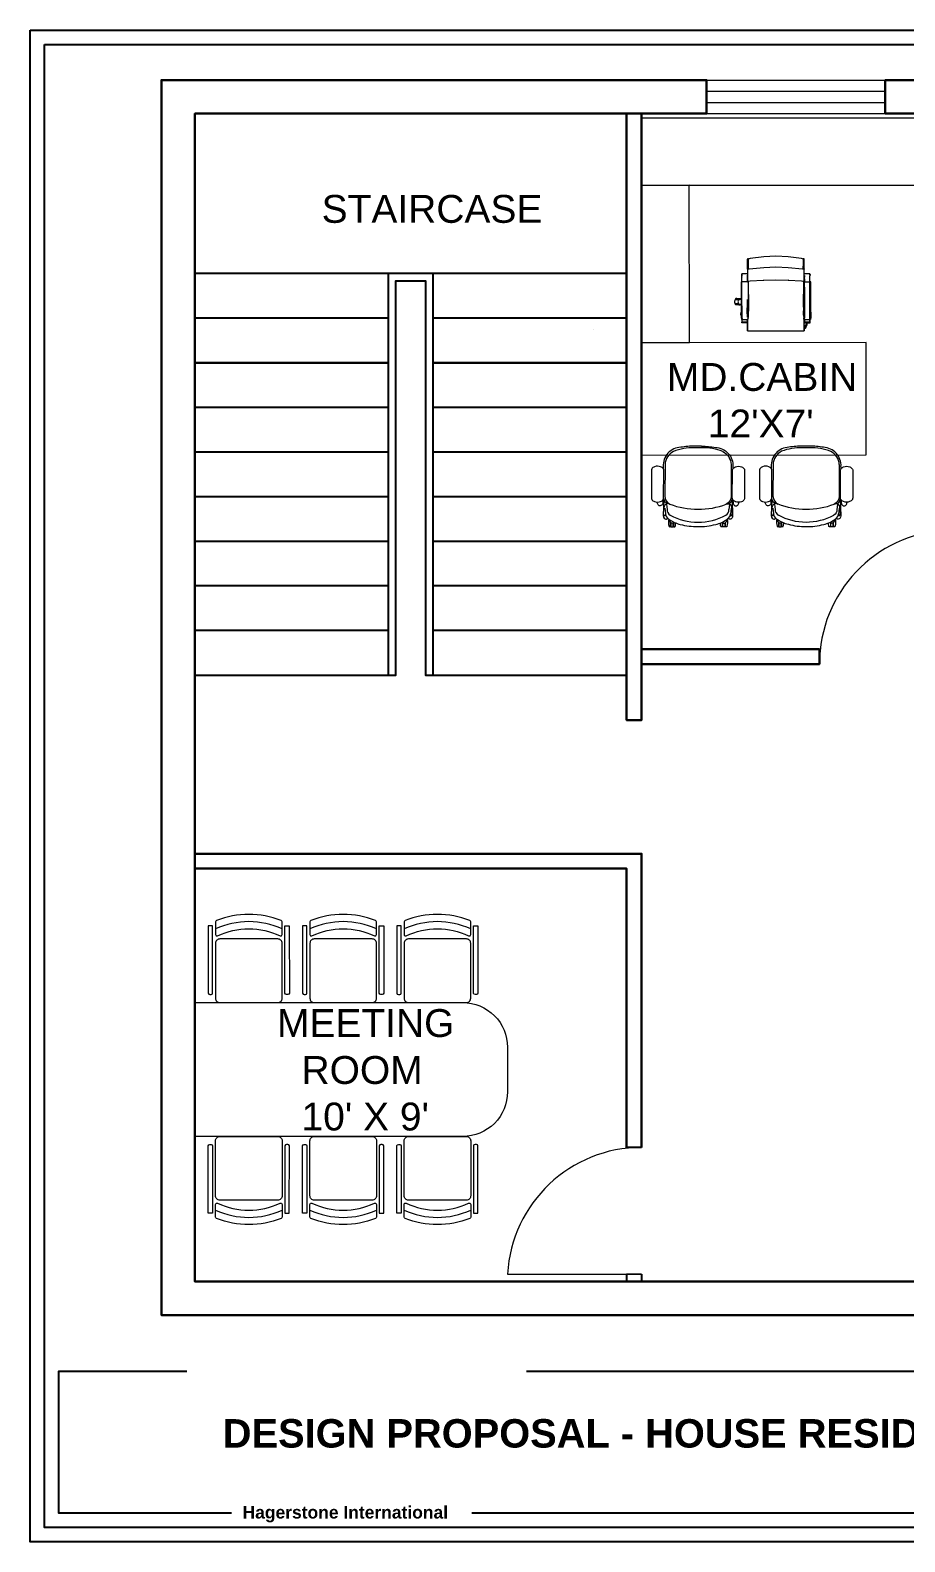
# Model space of a CAD drawing. Header units: inches. Extents: x 31613 to 11629803103, y 12993 to 6379790274.
# Drawn here: x 31612.9 to 31847.9, y 12993.3 to 13399.7 of the extents above; entities that cross this region are included whole.
import ezdxf

# ---------------------------------------------------------------- set-up
doc = ezdxf.new("R2010")
doc.units = ezdxf.units.IN
for name, color, linetype in [('PDF_0', 7, 'Continuous'), ('PDF_PDF2_PDF_0', 7, 'Continuous'), ('PDF_Text', 7, 'Continuous')]:
    doc.layers.add(name, color=color, linetype=linetype)
for name, color, linetype, true_color in [('PDF_EXITING WALLS', 7, 'Continuous', 0xdd0000), ('PDF_FURNITURE', 30, 'Continuous', 0xff7f00), ('PDF_GLASS PARTITION', 7, 'Continuous', 0x7fffff)]:
    doc.layers.add(name, color=color, linetype=linetype, true_color=true_color)
doc.styles.add('PDF Arial', font='arial.ttf')
doc.styles.add('PDF Arial Bold', font='arialbd.ttf')

msp = doc.modelspace()

# ---------------------------------------------------------------- linework, layer by layer
at = {"layer": 'PDF_0', "lineweight": 25}
for points in [[(31773.21, 13334.24), (31714.19, 13334.24), (31657.19, 13334.24)], [(31709.21, 13226.24), (31709.21, 13334.24)], [(31721.19, 13226.24), (31721.19, 13334.24)], [(31777.21, 13334.24), (31777.17, 13334.24)], [(31657.19, 13226.24), (31711.2, 13226.24), (31711.2, 13332.24), (31714.19, 13332.24), (31719.2, 13332.24), (31719.2, 13226.24), (31773.21, 13226.24)], [(31709.21, 13322.23), (31657.19, 13322.23)], [(31773.21, 13322.23), (31721.19, 13322.23)], [(31777.21, 13322.23), (31777.15, 13322.23)], [(31764.2, 13319.1), (31764.2, 13319.1)], [(31709.21, 13298.25), (31657.19, 13298.25)], [(31773.21, 13298.25), (31721.19, 13298.25)], [(31777.21, 13298.25), (31777.17, 13298.25)], [(31709.21, 13286.24), (31657.19, 13286.24)], [(31773.21, 13286.24), (31721.19, 13286.24)], [(31777.21, 13286.24), (31777.17, 13286.24)], [(31709.21, 13274.24), (31657.19, 13274.24)], [(31773.21, 13274.24), (31721.19, 13274.24)], [(31709.21, 13262.23), (31657.19, 13262.23)], [(31773.21, 13262.23), (31721.19, 13262.23)], [(31709.21, 13250.25), (31657.19, 13250.25)], [(31773.21, 13250.25), (31721.19, 13250.25)], [(31709.21, 13238.25), (31657.19, 13238.25)], [(31773.21, 13238.25), (31721.19, 13238.25)], [(31729.08, 13178.25), (31777.21, 13178.25), (31714.19, 13178.25), (31657.19, 13178.25)], [(31777.21, 13099.29), (31773.21, 13099.29)], [(31773.21, 13065.25), (31773.21, 13063.24)], [(31777.21, 13065.25), (31777.21, 13063.24)], [(31648.21, 13063.24), (31648.21, 13063.24)], [(31745.4, 13063.24), (31781.15, 13063.24), (31745.4, 13063.24)]]:
    msp.add_lwpolyline(points, dxfattribs=at)
for points in [[(31657.19, 13310.25), (31709.21, 13310.25)], [(31657.19, 13310.25), (31709.21, 13310.25)], [(31721.19, 13310.25), (31773.21, 13310.25)], [(31721.19, 13310.25), (31773.21, 13310.25)], [(31777.15, 13310.25), (31777.21, 13310.25)], [(31777.15, 13310.25), (31777.21, 13310.25)]]:
    msp.add_lwpolyline(points, close=True, dxfattribs=at)
at = {"layer": 'PDF_EXITING WALLS', "lineweight": 30}
for points in [[(31996.82, 13386.23), (32004.21, 13386.23), (32013.2, 13386.23), (32013.2, 13377.24), (32013.2, 13063.24), (32013.2, 13054.25), (32004.21, 13054.25), (31657.19, 13054.25), (31648.21, 13054.25), (31648.21, 13063.24), (31648.21, 13377.24), (31648.21, 13386.23), (31657.19, 13386.23), (31794.69, 13386.23), (31794.69, 13377.24), (31777.21, 13377.24), (31657.19, 13377.24), (31657.19, 13063.24), (31853.19, 13063.24), (31853.19, 13065.25)], [(31865.07, 13362.24), (31856.07, 13362.24), (31856.07, 13377.24), (31842.7, 13377.24), (31842.7, 13386.23), (31865.07, 13386.23), (31865.07, 13233.24), (31865.07, 13229.24), (31861.07, 13229.24), (31861.07, 13362.24), (31861.07, 13241.22)], [(31773.21, 13377.24), (31773.21, 13214.2), (31777.21, 13214.2), (31777.21, 13377.24)], [(31777.21, 13229.24), (31825.02, 13229.24), (31825.02, 13233.24), (31777.21, 13233.24)], [(31657.19, 13178.25), (31777.21, 13178.25), (31777.21, 13099.29)], [(31773.21, 13099.29), (31773.21, 13174.25), (31657.19, 13174.25)]]:
    msp.add_lwpolyline(points, dxfattribs=at)
at = {"layer": 'PDF_FURNITURE', "lineweight": 0}
for points in [[(31856.07, 13357.95), (31777.21, 13357.95), (31777.21, 13376.08), (31856.07, 13376.08)], [(31790.06, 13315.67), (31790.02, 13357.97), (31777.17, 13357.95), (31777.15, 13315.65)], [(31804.17, 13333.78), (31804.17, 13333.76), (31804.17, 13333.7), (31804.19, 13333.7)], [(31805.69, 13333.41), (31805.69, 13333.64)], [(31822.48, 13333.98), (31822.48, 13334.12), (31822.48, 13334.1), (31822.5, 13333.98)], [(31822.44, 13331.91), (31822.44, 13330.31), (31822.44, 13325.58)], [(31802.48, 13325.96), (31802.75, 13325.88), (31803.4, 13325.82), (31803.7, 13325.86), (31803.62, 13325.86), (31803.38, 13325.9), (31803.09, 13325.92), (31802.85, 13325.94), (31802.53, 13325.96)], [(31803.58, 13327.47), (31802.83, 13327.53), (31802.59, 13327.49), (31802.67, 13327.47), (31802.89, 13327.47), (31803.21, 13327.44), (31803.5, 13327.42), (31803.74, 13327.4), (31803.8, 13327.4), (31803.8, 13327.42)], [(31805.87, 13324.56), (31805.87, 13324.62), (31805.89, 13323.91), (31805.89, 13323.2), (31805.87, 13322.74), (31805.87, 13323.67)], [(31820.79, 13323.1), (31820.81, 13323.06), (31820.81, 13323.02), (31820.79, 13322.71), (31820.79, 13322.74), (31820.77, 13323.2), (31820.77, 13323.91), (31820.79, 13324.62), (31820.79, 13324.56), (31820.79, 13323.67), (31820.81, 13323.14)], [(31803.97, 13323.83), (31803.97, 13323.75), (31803.97, 13323.67), (31803.95, 13322.98), (31803.93, 13323.1), (31803.93, 13323.2)], [(31821.67, 13320.83), (31821.67, 13320.69), (31821.67, 13320.68), (31821.63, 13320.4), (31821.4, 13319.79), (31821.26, 13319.55), (31821.24, 13319.55), (31821.24, 13319.53), (31821.16, 13319.43), (31820.94, 13319.49), (31821.04, 13319.53), (31821.04, 13319.55), (31821.12, 13319.79), (31821.28, 13320.18), (31821.38, 13320.42), (31821.5, 13320.52), (31821.57, 13320.62), (31821.63, 13320.71), (31821.65, 13320.73)], [(31822.46, 13321.98), (31822.44, 13321.98)], [(31822.68, 13323.83), (31822.72, 13323.2), (31822.72, 13323.1), (31822.7, 13322.98), (31822.7, 13323.08), (31822.68, 13323.67), (31822.68, 13323.75)], [(31805.69, 13318.8), (31805.69, 13318.98), (31805.71, 13318.8)], [(31820.92, 13318.8), (31820.94, 13318.98), (31820.94, 13318.8)], [(31837.6, 13285.53), (31837.56, 13315.73), (31777.15, 13315.65), (31777.17, 13285.45)]]:
    msp.add_lwpolyline(points, close=True, dxfattribs=at)
for points in [[(31820.92, 13338.08), (31820.94, 13338.1), (31820.9, 13338.16), (31820.67, 13338.16), (31820.65, 13338.12), (31820.45, 13338.24), (31820.2, 13338.3), (31816.59, 13338.73), (31813.32, 13338.93), (31810.04, 13338.73), (31806.44, 13338.3), (31806.18, 13338.24), (31805.98, 13338.12), (31805.96, 13338.16), (31805.73, 13338.16), (31805.69, 13338.1), (31805.71, 13338.08)], [(31805.69, 13335.5), (31805.69, 13338.1)], [(31822.48, 13334.12), (31822.48, 13334.14), (31820.94, 13334.14), (31820.94, 13334.29), (31820.94, 13334.31), (31820.94, 13334.33), (31820.94, 13334.41), (31820.94, 13334.43), (31820.94, 13334.49), (31820.94, 13335.22), (31820.94, 13335.5), (31820.9, 13335.44), (31820.69, 13335.42), (31820.65, 13335.48), (31820.45, 13335.4), (31816.59, 13335.77), (31813.32, 13335.93), (31810.04, 13335.77), (31806.18, 13335.4), (31805.98, 13335.48), (31805.98, 13335.46), (31805.98, 13335.54), (31805.98, 13335.56), (31805.98, 13335.79), (31805.98, 13335.83), (31805.98, 13335.85), (31805.98, 13338.12)], [(31820.65, 13338.12), (31820.67, 13336.19), (31820.65, 13336.17), (31820.65, 13336.07)], [(31820.94, 13335.5), (31820.94, 13338.1)], [(31805.69, 13334.12), (31804.17, 13334.14), (31804.17, 13334.06), (31804.17, 13333.98), (31804.17, 13333.92)], [(31804.17, 13333.82), (31804.17, 13333.78), (31804.17, 13333.82), (31804.17, 13333.84), (31804.17, 13333.86), (31804.17, 13333.88), (31804.17, 13333.94), (31804.17, 13333.98), (31804.17, 13334.12), (31804.17, 13334.14)], [(31804.17, 13333.98), (31804.17, 13333.98)], [(31804.17, 13333.94), (31804.17, 13333.92), (31804.17, 13333.88), (31804.17, 13333.86), (31804.17, 13333.82), (31804.17, 13333.86), (31804.17, 13333.82), (31804.17, 13333.78)], [(31804.17, 13333.88), (31804.17, 13333.88)], [(31804.17, 13333.88), (31804.17, 13333.88)], [(31804.17, 13333.88), (31804.17, 13333.88)], [(31804.17, 13333.86), (31804.17, 13333.86)], [(31804.17, 13333.86), (31804.17, 13333.86)], [(31804.17, 13333.86), (31804.17, 13333.86)], [(31804.17, 13333.86), (31804.17, 13333.86)], [(31804.19, 13333.62), (31804.17, 13333.62), (31804.17, 13333.7), (31804.17, 13333.78), (31804.17, 13333.76), (31804.17, 13333.74), (31804.17, 13333.7), (31804.17, 13333.74), (31804.17, 13333.78), (31804.17, 13333.82), (31804.17, 13333.78), (31804.17, 13333.74)], [(31804.17, 13333.82), (31804.17, 13333.82)], [(31804.17, 13333.82), (31804.17, 13333.82)], [(31804.17, 13333.82), (31804.17, 13333.82)], [(31804.17, 13333.82), (31804.17, 13333.82)], [(31804.17, 13333.82), (31804.17, 13333.82)], [(31804.17, 13333.82), (31804.17, 13333.82)], [(31804.17, 13333.82), (31804.17, 13333.82)], [(31804.17, 13333.82), (31804.17, 13333.82)], [(31804.17, 13333.78), (31804.17, 13333.78)], [(31804.17, 13333.78), (31804.17, 13333.78)], [(31804.17, 13333.78), (31804.17, 13333.78)], [(31804.17, 13333.78), (31804.17, 13333.78)], [(31804.17, 13333.78), (31804.17, 13333.78)], [(31804.17, 13333.78), (31804.17, 13333.78)], [(31804.17, 13333.74), (31804.17, 13333.74)], [(31805.69, 13332.01), (31805.65, 13332.01), (31804.21, 13332.01), (31804.21, 13333.09), (31804.21, 13333.31), (31804.21, 13333.35), (31804.21, 13333.37), (31804.19, 13333.62), (31804.19, 13333.7), (31804.17, 13333.7), (31804.17, 13333.64), (31804.17, 13333.7), (31804.17, 13333.64), (31804.17, 13333.62)], [(31804.17, 13333.7), (31804.17, 13333.7)], [(31804.17, 13333.7), (31804.17, 13333.7)], [(31804.19, 13333.7), (31804.19, 13333.7)], [(31804.21, 13333.37), (31804.21, 13333.31), (31804.21, 13333.25)], [(31805.98, 13335.42), (31805.98, 13335.38), (31805.98, 13335.34), (31805.98, 13335.38), (31805.98, 13335.42), (31805.98, 13335.46), (31805.96, 13335.44), (31805.73, 13335.44), (31805.69, 13335.5), (31805.69, 13335.22), (31805.69, 13334.51), (31805.69, 13334.49), (31805.69, 13334.43), (31805.69, 13334.41), (31805.69, 13334.33), (31805.69, 13334.31), (31805.69, 13334.29), (31805.69, 13334.12), (31805.69, 13333.8), (31805.69, 13333.64), (31805.65, 13333.64)], [(31805.65, 13332.01), (31805.65, 13333.11), (31805.65, 13333.33), (31805.65, 13333.64), (31805.65, 13333.78)], [(31805.69, 13335.5), (31805.69, 13335.5)], [(31805.69, 13335.22), (31805.69, 13335.22)], [(31805.69, 13334.49), (31805.69, 13334.49)], [(31805.69, 13334.49), (31805.69, 13334.49)], [(31805.69, 13334.31), (31805.69, 13334.31)], [(31805.69, 13334.29), (31805.69, 13334.29)], [(31805.69, 13334.12), (31805.69, 13334.12)], [(31805.69, 13333.64), (31805.69, 13333.64)], [(31805.69, 13333.41), (31805.69, 13333.29), (31805.69, 13333.27), (31805.69, 13333.05), (31805.69, 13332.5)], [(31805.69, 13333.29), (31805.69, 13333.29)], [(31805.69, 13333.29), (31805.69, 13333.29)], [(31805.69, 13333.27), (31805.69, 13333.27)], [(31805.69, 13333.27), (31805.73, 13332.86)], [(31805.73, 13332.8), (31805.73, 13332.86), (31805.69, 13332.5), (31805.69, 13332.38), (31805.69, 13332.26), (31805.69, 13332.01), (31805.87, 13332.01), (31805.89, 13325.6), (31805.89, 13325.58), (31805.87, 13324.62)], [(31805.98, 13335.83), (31805.98, 13335.83)], [(31805.98, 13335.79), (31805.98, 13335.79)], [(31805.98, 13335.46), (31805.98, 13335.46)], [(31805.98, 13335.34), (31805.98, 13335.34)], [(31816.73, 13332.48), (31820.2, 13332.26), (31820.57, 13332.19), (31820.63, 13332.19), (31820.65, 13332.24), (31820.69, 13332.23), (31820.9, 13332.26), (31820.94, 13332.38), (31820.94, 13332.5), (31820.9, 13332.86), (31820.9, 13332.8)], [(31820.67, 13336.17), (31820.65, 13336.17), (31820.65, 13336.19), (31820.65, 13336.07), (31820.67, 13336.07)], [(31820.65, 13335.58), (31820.65, 13335.56), (31820.65, 13335.81), (31820.65, 13336.07), (31820.67, 13335.62)], [(31820.65, 13336.07), (31820.65, 13336.07)], [(31820.65, 13335.56), (31820.65, 13335.56)], [(31820.65, 13335.54), (31820.65, 13335.54)], [(31820.65, 13335.54), (31820.65, 13335.54)], [(31820.9, 13332.86), (31820.94, 13333.27), (31820.94, 13333.29), (31820.94, 13333.35), (31820.94, 13333.64), (31820.94, 13334.14)], [(31820.94, 13335.5), (31820.94, 13335.5)], [(31820.94, 13335.22), (31820.94, 13335.22)], [(31820.94, 13334.49), (31820.94, 13334.49)], [(31820.94, 13334.49), (31820.94, 13334.49)], [(31820.94, 13334.49), (31820.94, 13334.49)], [(31820.94, 13334.31), (31820.94, 13334.31)], [(31820.94, 13334.29), (31820.94, 13334.29)], [(31820.94, 13333.64), (31820.94, 13333.64)], [(31820.94, 13333.64), (31821, 13333.64)], [(31820.94, 13333.29), (31820.94, 13333.29)], [(31820.94, 13333.29), (31820.94, 13333.29)], [(31820.94, 13332.5), (31820.94, 13332.91), (31820.94, 13333.05), (31820.94, 13333.27)], [(31820.94, 13333.27), (31820.94, 13333.27)], [(31821.02, 13332.78), (31821.02, 13332.91), (31821, 13332.91), (31820.96, 13332.91), (31820.94, 13332.91)], [(31820.94, 13332.01), (31821, 13332.01), (31821, 13332.78), (31821.02, 13332.78), (31821.02, 13332.01), (31821, 13332.01)], [(31821, 13333.7), (31821, 13333.7)], [(31821, 13333.7), (31821, 13333.64), (31821.02, 13333.31), (31821.02, 13333.25)], [(31821, 13333.64), (31821, 13333.64)], [(31821, 13332.78), (31821, 13332.91), (31821, 13333.09), (31821.02, 13333.31), (31821.02, 13333.35)], [(31821.02, 13332.01), (31822.44, 13332.01), (31822.46, 13332.01), (31822.46, 13333.09), (31822.44, 13333.35), (31822.48, 13333.62), (31822.5, 13333.64), (31822.5, 13333.78), (31822.48, 13333.64)], [(31821.02, 13332.91), (31821.02, 13333.11)], [(31822.48, 13334.1), (31822.5, 13333.98), (31822.5, 13333.9)], [(31822.48, 13333.86), (31822.5, 13333.82), (31822.5, 13333.86), (31822.48, 13333.86), (31822.48, 13333.88), (31822.48, 13333.98), (31822.5, 13333.98), (31822.5, 13333.9), (31822.5, 13333.86)], [(31822.48, 13333.98), (31822.48, 13333.98)], [(31822.5, 13333.8), (31822.5, 13333.82), (31822.5, 13333.8), (31822.5, 13333.78), (31822.48, 13333.62)], [(31822.48, 13333.62), (31822.48, 13333.62)], [(31822.5, 13333.98), (31822.5, 13333.98)], [(31822.5, 13333.82), (31822.5, 13333.82)], [(31822.5, 13333.78), (31822.5, 13333.78)], [(31822.5, 13333.78), (31822.5, 13333.78)], [(31822.5, 13333.78), (31822.5, 13333.78)], [(31804.21, 13332.01), (31803.97, 13332.01), (31803.97, 13327.36), (31803.95, 13327.36), (31803.93, 13327.36), (31803.91, 13327.34), (31802.46, 13327.46), (31802.42, 13327.24)], [(31804.21, 13332.01), (31804.21, 13332.01)], [(31804.21, 13325.05), (31804.21, 13324.77), (31804.21, 13325.58), (31804.21, 13331.91)], [(31805.69, 13332.38), (31805.73, 13332.26), (31805.94, 13332.23), (31805.98, 13332.26), (31806, 13332.19), (31806.06, 13332.19), (31806.44, 13332.26), (31809.91, 13332.48), (31810.04, 13332.5), (31813.32, 13332.56), (31816.59, 13332.5), (31816.73, 13332.48), (31816.59, 13332.5)], [(31809.91, 13332.48), (31810.04, 13332.5)], [(31820.65, 13332.24), (31820.65, 13332.24)], [(31820.79, 13324.62), (31820.77, 13325.58), (31820.77, 13325.6), (31820.79, 13332.01), (31820.94, 13332.01), (31820.94, 13332.26), (31820.94, 13332.38)], [(31821, 13325.6), (31821, 13330.59), (31821, 13330.61), (31821, 13330.92), (31821, 13331.89)], [(31821, 13330.92), (31821, 13330.92)], [(31821, 13330.61), (31821, 13330.61)], [(31821, 13330.59), (31821, 13330.59)], [(31821, 13330.59), (31821, 13327.59), (31821, 13325.58), (31821.02, 13325.15), (31821.02, 13324.58), (31821.02, 13324.08), (31821.02, 13323.97)], [(31821.02, 13332.01), (31821.02, 13332.01)], [(31822.44, 13330.31), (31822.46, 13322.49), (31822.46, 13321.9), (31822.4, 13321.9)], [(31822.68, 13323.83), (31822.68, 13332.01), (31822.46, 13332.01)], [(31803.34, 13327.24), (31803.46, 13327.22), (31803.34, 13327.14), (31803.24, 13327.02), (31803.19, 13326.9), (31803.15, 13326.77), (31803.13, 13326.61), (31803.15, 13326.47), (31803.19, 13326.33), (31803.24, 13326.21), (31803.34, 13326.1), (31803.36, 13326.08), (31803.11, 13326.1), (31802.67, 13326.13), (31802.42, 13326.15), (31802.36, 13326.21), (31802.3, 13326.29), (31802.28, 13326.75), (31802.36, 13327.2), (31802.42, 13327.24), (31802.5, 13327.3), (31802.53, 13327.3), (31802.77, 13327.28), (31802.97, 13327.26), (31802.75, 13327.28)], [(31802.36, 13326.21), (31802.34, 13326.02), (31802.46, 13325.96), (31802.48, 13325.96)], [(31802.34, 13326.02), (31803.68, 13325.92)], [(31802.59, 13327.49), (31802.46, 13327.46)], [(31802.59, 13327.49), (31802.59, 13327.49)], [(31802.59, 13327.49), (31802.59, 13327.49)], [(31802.97, 13327.26), (31803.19, 13327.26), (31803.34, 13327.24), (31803.46, 13327.24), (31803.58, 13327.3), (31803.72, 13327.34), (31803.86, 13327.34), (31803.91, 13327.34)], [(31803.09, 13325.92), (31803.09, 13325.92)], [(31803.8, 13325.9), (31803.72, 13325.9), (31803.68, 13325.92), (31803.58, 13325.94), (31803.46, 13326.02), (31803.36, 13326.08)], [(31803.46, 13327.24), (31803.46, 13327.22)], [(31803.46, 13327.22), (31803.46, 13327.22)], [(31803.97, 13327.36), (31803.97, 13325.88), (31803.95, 13325.88), (31803.86, 13325.88), (31803.8, 13325.9), (31803.72, 13325.86), (31803.7, 13325.86)], [(31803.8, 13327.4), (31803.84, 13327.4), (31803.93, 13327.36)], [(31803.97, 13325.88), (31803.97, 13323.83)], [(31804.21, 13325.58), (31804.21, 13325.05), (31804.21, 13324.58), (31804.21, 13323.69), (31804.21, 13323), (31804.21, 13322.53)], [(31804.21, 13324.77), (31804.21, 13324.58), (31804.21, 13323.91), (31804.21, 13323.85), (31804.21, 13323.81), (31804.21, 13323.79), (31804.21, 13323.67), (31804.21, 13322.98), (31804.21, 13322.53), (31804.21, 13321.9), (31804.25, 13321.9), (31804.21, 13322.53), (31804.25, 13321.94)], [(31805.65, 13322.53), (31805.65, 13322.63), (31805.65, 13322.96), (31805.65, 13323), (31805.65, 13323.02), (31805.63, 13323.69), (31805.63, 13324.58), (31805.65, 13325.58), (31805.65, 13325.96), (31805.65, 13326.51), (31805.65, 13327.26), (31805.65, 13326.51), (31805.65, 13325.96), (31805.65, 13322.98), (31805.65, 13322.88), (31805.65, 13322.96), (31805.65, 13322.82), (31805.65, 13322.88)], [(31805.65, 13327.26), (31805.65, 13327.26)], [(31805.65, 13326.51), (31805.65, 13326.51)], [(31805.65, 13325.96), (31805.65, 13325.96)], [(31805.96, 13328.64), (31805.96, 13324.1)], [(31821, 13325.58), (31821, 13325.6), (31821, 13327.59)], [(31821, 13325.6), (31821, 13325.6)], [(31821, 13325.6), (31821, 13325.6)], [(31821, 13325.6), (31821, 13325.6)], [(31821.02, 13325.15), (31821.02, 13324.7), (31821, 13325.58), (31821, 13324.58)], [(31821.02, 13324.08), (31821.02, 13324.7)], [(31822.44, 13322.53), (31822.44, 13323), (31822.44, 13323.69), (31822.44, 13324.58), (31822.44, 13325.58)], [(31803.93, 13323.1), (31803.97, 13323.75), (31803.95, 13323.08), (31803.95, 13322.98), (31803.95, 13322.96), (31803.97, 13322.49), (31804.05, 13321.86), (31804.21, 13321.86), (31804.37, 13321.86), (31804.25, 13321.9)], [(31804.21, 13321.86), (31804.21, 13321.5), (31804.17, 13321.5), (31804.17, 13321.46), (31804.17, 13321.35), (31804.17, 13321.27), (31804.17, 13321.23), (31804.17, 13321.21)], [(31805.69, 13321.44), (31805.69, 13321.46), (31805.71, 13321.4), (31805.71, 13320.99), (31805.69, 13320.99), (31804.17, 13320.99), (31804.17, 13321.01), (31804.17, 13321.17), (31804.17, 13321.21), (31804.17, 13321.19)], [(31804.17, 13321.35), (31804.17, 13321.35)], [(31804.17, 13321.27), (31804.17, 13321.27)], [(31804.17, 13321.23), (31804.17, 13321.23)], [(31804.17, 13321.17), (31804.17, 13321.17)], [(31804.17, 13321.17), (31804.17, 13321.17)], [(31804.21, 13321.5), (31804.21, 13321.36), (31804.21, 13321.27), (31805.65, 13321.27), (31805.65, 13321.5), (31805.69, 13321.48), (31805.69, 13321.46), (31805.69, 13321.84), (31805.73, 13320.1), (31805.73, 13319.51), (31805.73, 13319.14), (31805.73, 13318.96), (31805.73, 13318.94), (31805.73, 13318.8), (31820.9, 13318.8), (31820.9, 13318.94), (31820.9, 13318.96), (31820.9, 13319.14)], [(31805.45, 13321.84), (31805.39, 13321.82), (31804.47, 13321.82), (31804.37, 13321.86)], [(31805.63, 13321.9), (31805.61, 13321.9), (31805.59, 13321.9), (31805.45, 13321.84), (31805.65, 13321.84), (31805.65, 13321.5)], [(31805.61, 13321.9), (31805.59, 13321.9)], [(31805.61, 13321.9), (31805.61, 13321.9)], [(31805.65, 13322.82), (31805.65, 13322.63)], [(31805.65, 13322.63), (31805.65, 13322.63)], [(31805.65, 13321.84), (31805.69, 13321.84), (31805.77, 13321.84), (31805.79, 13322), (31805.81, 13322), (31805.83, 13322.29), (31805.79, 13322)], [(31805.69, 13321.84), (31805.69, 13321.84)], [(31805.69, 13321.46), (31805.69, 13321.46)], [(31805.69, 13318.98), (31805.69, 13319.53), (31805.69, 13320.3), (31805.69, 13320.32), (31805.69, 13320.34), (31805.69, 13320.99)], [(31805.83, 13322.29), (31805.87, 13322.49), (31805.87, 13323.02), (31805.87, 13323.67)], [(31805.87, 13322.74), (31805.87, 13322.49)], [(31820.79, 13323.67), (31820.79, 13323.1), (31820.79, 13322.74), (31820.79, 13322.63), (31820.79, 13322.61), (31820.79, 13322.49)], [(31820.79, 13322.71), (31820.79, 13322.61), (31820.79, 13322.63)], [(31820.79, 13322.61), (31820.79, 13322.49), (31820.83, 13322.29), (31820.85, 13322), (31820.87, 13322), (31820.83, 13322.29)], [(31820.79, 13322.61), (31820.79, 13322.61)], [(31820.81, 13323.14), (31820.81, 13323.06)], [(31820.94, 13320.3), (31820.9, 13319.51), (31820.9, 13320.1), (31820.9, 13320.38), (31820.94, 13321.84), (31820.9, 13321.84), (31820.87, 13322)], [(31820.9, 13319.51), (31820.9, 13319.14), (31820.94, 13319.53), (31820.94, 13320.3), (31820.94, 13320.32), (31820.94, 13320.34), (31820.94, 13321.84), (31821.02, 13321.84), (31821, 13321.5), (31820.96, 13321.48), (31820.96, 13321.4), (31820.96, 13321.17), (31820.96, 13320.99), (31821.71, 13320.99)], [(31820.94, 13321.84), (31820.94, 13321.84)], [(31821.02, 13322.74), (31821.02, 13322.76), (31821.02, 13322.8), (31821, 13323), (31821, 13323.08), (31821, 13323.53), (31821, 13323.69), (31821, 13323.75), (31821, 13323.73), (31821, 13324.58), (31821.02, 13323.97), (31821, 13323.75)], [(31821, 13323.73), (31821, 13323.28), (31821, 13322.65)], [(31821, 13323.53), (31821, 13323.28), (31821, 13323.08)], [(31821, 13323.28), (31821, 13323.28)], [(31821.04, 13322.02), (31821.02, 13322.39), (31821, 13322.49), (31821, 13322.65), (31821.02, 13322.63), (31821.02, 13322.53), (31821.02, 13322.74), (31821.02, 13322.63), (31821.02, 13322.39)], [(31821, 13321.5), (31821, 13321.36), (31821, 13321.27), (31822.44, 13321.27), (31822.44, 13321.86), (31822.28, 13321.86), (31822.19, 13321.82), (31821.28, 13321.82), (31821.22, 13321.84), (31821.02, 13321.84)], [(31821.02, 13322.63), (31821.02, 13322.63)], [(31821.02, 13322.53), (31821.02, 13322.25)], [(31821.02, 13322.39), (31821.02, 13322.39)], [(31821.04, 13321.9), (31821.06, 13321.9), (31821.04, 13321.9), (31821.02, 13321.9)], [(31821.04, 13321.9), (31821.04, 13321.9)], [(31821.06, 13321.9), (31821.22, 13321.84)], [(31821.63, 13320.71), (31821.16, 13319.43)], [(31821.67, 13320.68), (31821.57, 13320.4), (31821.46, 13320.1), (31821.24, 13319.55), (31821.28, 13319.59), (31821.28, 13319.61)], [(31821.67, 13320.83), (31821.69, 13320.87), (31821.71, 13320.99), (31822.5, 13320.99), (31822.5, 13321.15), (31822.5, 13321.23), (31822.5, 13321.33), (31822.5, 13321.35), (31822.48, 13321.48), (31822.48, 13321.36)], [(31821.67, 13320.68), (31821.67, 13320.68)], [(31822.28, 13321.86), (31822.4, 13321.9), (31822.44, 13322.53), (31822.44, 13322.11), (31822.44, 13322.13), (31822.44, 13322.09), (31822.44, 13322.11)], [(31822.44, 13322.13), (31822.44, 13322.13)], [(31822.44, 13322.09), (31822.44, 13322.09)], [(31822.44, 13322.04), (31822.44, 13322.09), (31822.44, 13322.04), (31822.44, 13321.98), (31822.44, 13321.94)], [(31822.44, 13321.98), (31822.44, 13321.98)], [(31822.44, 13321.86), (31822.46, 13321.86), (31822.46, 13321.5)], [(31822.44, 13321.27), (31822.46, 13321.36), (31822.46, 13321.5), (31822.48, 13321.5), (31822.48, 13321.48), (31822.5, 13321.35), (31822.5, 13321.33), (31822.48, 13321.33)], [(31822.72, 13323.1), (31822.68, 13323.75), (31822.7, 13323.08), (31822.7, 13323.06), (31822.7, 13323.04), (31822.7, 13322.98), (31822.7, 13322.96), (31822.68, 13322.49), (31822.6, 13321.86), (31822.46, 13321.86)], [(31822.48, 13321.35), (31822.5, 13321.35)], [(31822.5, 13321.35), (31822.5, 13321.35)], [(31822.5, 13321.33), (31822.5, 13321.33)], [(31822.5, 13321.33), (31822.5, 13321.33)], [(31822.5, 13321.33), (31822.5, 13321.33)], [(31822.5, 13321.23), (31822.5, 13321.23)], [(31822.5, 13321.15), (31822.5, 13321.15)], [(31822.7, 13323.08), (31822.7, 13323.08)], [(31822.7, 13323.06), (31822.7, 13323.06)], [(31822.7, 13323.04), (31822.7, 13323.04)], [(31805.69, 13319.53), (31805.69, 13319.53)], [(31805.69, 13319.53), (31805.69, 13319.53)], [(31805.73, 13318.8), (31805.71, 13318.8)], [(31820.92, 13318.8), (31820.9, 13318.8)], [(31820.94, 13320.32), (31820.96, 13320.32), (31821.1, 13320.32), (31821.24, 13320.36), (31821.38, 13320.42)], [(31820.94, 13320.32), (31820.94, 13320.32)], [(31820.94, 13319.53), (31820.94, 13319.53)], [(31820.94, 13319.53), (31820.94, 13319.53)], [(31820.94, 13319.53), (31820.94, 13319.49), (31820.94, 13318.98)], [(31820.94, 13319.49), (31820.94, 13319.49)], [(31821.36, 13319.83), (31821.36, 13319.83)], [(31821.38, 13320.42), (31821.38, 13320.42)], [(31830.78, 13282.32), (31830.78, 13281.71)], [(31783.63, 13272.74), (31783.97, 13272.35)], [(31801.14, 13272.7), (31800.78, 13272.31)], [(31812.67, 13272.74), (31813.02, 13272.35)], [(31830.19, 13272.7), (31829.83, 13272.33)], [(31783.12, 13269.69), (31783.12, 13269.9), (31783.2, 13270.85), (31783.26, 13271.4)], [(31812.15, 13269.7), (31812.15, 13269.9), (31812.25, 13270.85), (31812.31, 13271.42)]]:
    msp.add_lwpolyline(points, dxfattribs=at)
for points in [[(31793.33, 13287.82), (31792.4, 13287.86), (31791.48, 13287.84, 0.040265), (31787.77, 13287.52, 0.202008), (31784.32, 13285.93, 0.20285), (31783.06, 13282.34), (31783.04, 13281.75)], [(31799.03, 13286.41, 0.104254), (31793.43, 13287.37), (31792.4, 13287.37), (31791.39, 13287.37, 0.104254), (31785.79, 13286.42, 0.27094), (31783.53, 13282.91), (31783.5, 13274.37, 0.269705), (31784.8, 13272.25), (31784.56, 13272.35, 0.088264), (31784.09, 13272.39), (31784.01, 13272.35)], [(31793.35, 13287.84, -0.040265), (31797.06, 13287.5, -0.202008), (31800.5, 13285.9, -0.20285), (31801.75, 13282.32), (31801.75, 13281.71)], [(31799.03, 13286.42, -0.27094), (31801.27, 13282.87), (31801.29, 13274.34, -0.269705), (31799.95, 13272.23), (31800.19, 13272.33, -0.088264), (31800.66, 13272.35), (31800.76, 13272.31)], [(31820.54, 13287.86, 0.040265), (31816.8, 13287.54, 0.202008), (31813.35, 13285.95, 0.20285), (31812.09, 13282.36), (31812.09, 13281.75)], [(31830.34, 13282.89, 0.27094), (31828.09, 13286.42, 0.104254), (31822.48, 13287.38), (31821.46, 13287.38), (31820.41, 13287.38, 0.104254), (31814.83, 13286.45, 0.27094), (31812.57, 13282.91), (31812.53, 13274.36)], [(31830.81, 13282.34, 0.20285), (31829.55, 13285.92, 0.202008), (31826.1, 13287.52, 0.040265), (31822.38, 13287.84), (31821.46, 13287.86), (31820.51, 13287.84)], [(31804.92, 13273.95, -0.137745), (31804.82, 13273.49, -0.176728), (31804.09, 13272.9, -0.190988), (31802.46, 13272.91, -0.176728), (31801.72, 13273.5, -0.137745), (31801.61, 13273.94), (31801.63, 13281.23, -0.137745), (31801.73, 13281.67, -0.176728), (31802.46, 13282.26, -0.190988), (31804.1, 13282.25, -0.176728), (31804.84, 13281.68, -0.137745), (31804.92, 13281.22), (31804.92, 13273.92)], [(31830.31, 13282.89), (31830.32, 13274.34, -0.269705), (31829.01, 13272.25), (31829.24, 13272.33, -0.088264), (31829.7, 13272.38)], [(31782.98, 13273.39), (31782.94, 13272.58, -0.269885), (31782.44, 13271.84, -0.176629), (31781.99, 13271.83, -0.126965), (31781.69, 13272.04, -0.170753), (31781.39, 13272.79)], [(31783.18, 13273.57), (31783.06, 13269.17, 0.182517), (31783.33, 13268.45, 0.206148), (31783.76, 13268.21, 0.131815), (31784.01, 13268.26, 0.117745), (31784.25, 13268.45)], [(31783.29, 13271.41, -0.111795), (31783.5, 13271.99, -0.173393), (31783.85, 13272.29, -0.437975), (31783.91, 13272.21), (31784.07, 13270.85, 0.27336), (31784.93, 13269.31, 0.125578), (31792.38, 13267.4, 0.125578), (31799.86, 13269.29)], [(31784.81, 13272.27, 0.093218), (31792.38, 13270.87, 0.093218), (31799.97, 13272.24)], [(31801.59, 13273.55), (31801.69, 13269.13, -0.182517), (31801.43, 13268.4, -0.206148), (31801, 13268.17, -0.131815), (31800.75, 13268.22, -0.117745), (31800.52, 13268.44)], [(31801.63, 13269.67), (31801.63, 13269.86), (31801.55, 13270.81), (31801.48, 13271.37, 0.111795), (31801.29, 13271.95, 0.173393), (31800.91, 13272.25, 0.437975), (31800.84, 13272.17), (31800.68, 13270.81)], [(31801.79, 13273.35), (31801.83, 13272.56, 0.269885), (31802.35, 13271.8, 0.176629), (31802.79, 13271.79, 0.126965), (31803.09, 13272, 0.170753), (31803.38, 13272.74)], [(31812.02, 13273.41), (31811.98, 13272.6, -0.269885), (31811.47, 13271.84, -0.176629), (31811.03, 13271.83, -0.126965), (31810.72, 13272.04, -0.170753), (31810.44, 13272.81)], [(31812.23, 13273.59), (31812.09, 13269.17, 0.182517), (31812.36, 13268.45, 0.206148), (31812.79, 13268.21, 0.131815), (31813.07, 13268.26, 0.117745), (31813.28, 13268.47)], [(31812.34, 13271.41, -0.111795), (31812.53, 13271.99, -0.173393), (31812.91, 13272.29, -0.437975), (31812.96, 13272.21), (31813.1, 13270.85, 0.27336), (31813.99, 13269.31)], [(31812.53, 13274.39, 0.269705), (31813.85, 13272.27), (31813.61, 13272.35, 0.088264), (31813.14, 13272.39), (31813.04, 13272.35)], [(31813.84, 13272.29, 0.093218), (31821.42, 13270.89, 0.093218), (31829.02, 13272.26)], [(31830.68, 13269.67), (31830.68, 13269.88), (31830.58, 13270.83), (31830.54, 13271.39, 0.111795), (31830.32, 13271.97, 0.173393), (31829.95, 13272.25, 0.437975), (31829.87, 13272.17), (31829.73, 13270.83, -0.27336), (31828.88, 13269.29)], [(31830.62, 13273.55), (31830.74, 13269.13, -0.182517), (31830.49, 13268.42, -0.206148), (31830.06, 13268.19, -0.131815), (31829.79, 13268.22, -0.117745), (31829.55, 13268.44)], [(31829.91, 13272.23, 0.245246), (31829.79, 13272.33), (31829.71, 13272.35)], [(31830.84, 13273.37), (31830.86, 13272.56, 0.269885), (31831.4, 13271.8, 0.176629), (31831.83, 13271.81, 0.126965), (31832.13, 13272, 0.170753), (31832.43, 13272.76)], [(31783.44, 13271.16), (31783.65, 13269.61), (31783.59, 13269.15, -0.35494), (31783.55, 13269.09, -0.167868), (31783.47, 13269.14, -0.22811), (31783.14, 13269.72)], [(31783.66, 13269.63, 0.209649), (31784.55, 13268.22, 0.101106), (31787.63, 13266.8, 0.061797), (31792.37, 13266.2, 0.061797), (31797.14, 13266.78, 0.101106), (31800.23, 13268.2, 0.209649), (31801.11, 13269.6)], [(31784.56, 13268.22, 0.119832), (31784.6, 13266.28, 0.348586), (31784.7, 13266.18), (31784.98, 13266.2, 0.414213), (31785.03, 13266.24), (31785.03, 13267.28)], [(31800.22, 13268.18, -0.119832), (31800.15, 13266.26, -0.348586), (31800.03, 13266.16), (31799.79, 13266.18, -0.414213), (31799.72, 13266.22), (31799.72, 13267.26)], [(31801.31, 13271.14), (31801.1, 13269.57), (31801.16, 13269.13, 0.35494), (31801.21, 13269.07, 0.167868), (31801.3, 13269.1, 0.22811), (31801.63, 13269.69)], [(31812.49, 13271.18), (31812.69, 13269.61), (31812.63, 13269.17, -0.35494), (31812.59, 13269.11, -0.167868), (31812.5, 13269.14, -0.22811), (31812.19, 13269.74)], [(31812.69, 13269.65, 0.209649), (31813.58, 13268.24, 0.101106), (31816.67, 13266.82, 0.061797), (31821.43, 13266.2, 0.061797), (31826.17, 13266.78, 0.101106), (31829.27, 13268.2, 0.209649), (31830.16, 13269.6)], [(31813.59, 13268.22, 0.119832), (31813.65, 13266.3, 0.348586), (31813.75, 13266.2), (31814.02, 13266.22, 0.414213), (31814.07, 13266.26), (31814.07, 13267.3)], [(31813.95, 13269.34, 0.125578), (31821.41, 13267.42, 0.125578), (31828.89, 13269.31)], [(31829.25, 13268.2, -0.119832), (31829.2, 13266.26, -0.348586), (31829.08, 13266.16), (31828.82, 13266.18, -0.414213), (31828.75, 13266.22), (31828.75, 13267.28)], [(31830.35, 13271.14), (31830.15, 13269.59), (31830.21, 13269.13, 0.35494), (31830.27, 13269.07, 0.167868), (31830.36, 13269.12, 0.22811), (31830.66, 13269.69)], [(31785.09, 13267.26), (31785.09, 13266.19, 0.414215), (31785.11, 13266.16), (31785.7, 13266.16, 0.414215), (31785.74, 13266.18), (31785.74, 13267.2)], [(31785.8, 13267.22), (31785.82, 13266.25, 0.414213), (31785.86, 13266.18), (31786.12, 13266.18, 0.348586), (31786.23, 13266.28, 0.076916), (31786.39, 13267.18)], [(31798.95, 13267.2), (31798.95, 13266.23, -0.414213), (31798.89, 13266.16), (31798.61, 13266.16, -0.348586), (31798.52, 13266.26, -0.076916), (31798.38, 13267.16)], [(31799.66, 13267.22), (31799.66, 13266.17, -0.414215), (31799.62, 13266.12), (31799.03, 13266.12, -0.414215), (31799.01, 13266.16), (31799.01, 13267.18)], [(31814.12, 13267.26), (31814.14, 13266.21, 0.414215), (31814.16, 13266.16), (31814.76, 13266.16, 0.414215), (31814.77, 13266.2), (31814.77, 13267.22)], [(31814.83, 13267.24), (31814.85, 13266.27, 0.414213), (31814.89, 13266.2), (31815.17, 13266.2, 0.348586), (31815.28, 13266.3, 0.076916), (31815.42, 13267.2)], [(31827.98, 13267.2), (31827.98, 13266.23, -0.414213), (31827.92, 13266.16), (31827.67, 13266.16, -0.348586), (31827.57, 13266.26, -0.076916), (31827.41, 13267.18)], [(31828.69, 13267.24), (31828.71, 13266.17, -0.414215), (31828.67, 13266.14), (31828.08, 13266.14, -0.414215), (31828.04, 13266.16), (31828.04, 13267.18)], [(31680.63, 13156.55), (31680.63, 13159.93, 0.307986), (31680.39, 13160.3, 0.190106), (31662.99, 13160.29, 0.307986), (31662.73, 13159.92), (31662.73, 13156.55, 0.548927), (31663.3, 13156.21, -0.222413), (31680.07, 13156.2, 0.548927), (31680.63, 13156.55)], [(31705.98, 13156.55), (31705.98, 13159.93, 0.307986), (31705.73, 13160.3, 0.190106), (31688.34, 13160.29, 0.307986), (31688.1, 13159.92), (31688.1, 13156.55, 0.548927), (31688.65, 13156.21, -0.222413), (31705.42, 13156.2, 0.548927), (31705.98, 13156.55)], [(31731.3, 13156.55), (31731.3, 13159.93, 0.307986), (31731.06, 13160.3, 0.190106), (31713.67, 13160.29, 0.307986), (31713.41, 13159.92), (31713.41, 13156.55, 0.548927), (31713.97, 13156.21, -0.222413), (31730.75, 13156.2, 0.548927), (31731.3, 13156.55)], [(31663.91, 13138.24), (31679.48, 13138.24, 0.414214), (31680.63, 13139.4), (31680.65, 13154.19, 0.414214), (31679.47, 13155.35), (31663.91, 13155.35, 0.414214), (31662.73, 13154.18), (31662.73, 13139.4, 0.414214), (31663.91, 13138.24)], [(31689.26, 13138.24), (31704.82, 13138.24, 0.414214), (31705.98, 13139.4), (31706, 13154.19, 0.414214), (31704.81, 13155.35), (31689.26, 13155.35, 0.414214), (31688.1, 13154.18), (31688.1, 13139.4, 0.414214), (31689.26, 13138.24)], [(31714.59, 13138.24), (31730.15, 13138.24, 0.414214), (31731.3, 13139.4), (31731.32, 13154.19, 0.414214), (31730.14, 13155.35), (31714.59, 13155.35, 0.414214), (31713.41, 13154.18), (31713.41, 13139.4, 0.414214), (31714.59, 13138.24)], [(31663.91, 13102.25), (31679.48, 13102.27, -0.414214), (31680.63, 13101.09), (31680.65, 13086.31, -0.414214), (31679.47, 13085.14), (31663.91, 13085.14, -0.414214), (31662.73, 13086.3), (31662.73, 13101.09, -0.414214), (31663.91, 13102.25)], [(31689.26, 13102.25), (31704.82, 13102.27, -0.414214), (31705.98, 13101.09), (31706, 13086.31, -0.414214), (31704.81, 13085.14), (31689.26, 13085.14, -0.414214), (31688.1, 13086.3), (31688.1, 13101.09, -0.414214), (31689.26, 13102.25)], [(31714.59, 13102.25), (31730.15, 13102.27, -0.414214), (31731.3, 13101.09), (31731.32, 13086.31, -0.414214), (31730.14, 13085.14), (31714.59, 13085.14, -0.414214), (31713.41, 13086.3), (31713.41, 13101.09, -0.414214), (31714.59, 13102.25)], [(31680.63, 13083.96), (31680.63, 13080.58, -0.307986), (31680.39, 13080.21, -0.190106), (31662.99, 13080.22, -0.307986), (31662.73, 13080.57), (31662.73, 13083.96, -0.548927), (31663.3, 13084.32, 0.222413), (31680.07, 13084.31, -0.548927), (31680.63, 13083.96)], [(31705.98, 13083.96), (31705.98, 13080.58, -0.307986), (31705.73, 13080.21, -0.190106), (31688.34, 13080.22, -0.307986), (31688.1, 13080.57), (31688.1, 13083.96, -0.548927), (31688.65, 13084.32, 0.222413), (31705.42, 13084.31, -0.548927), (31705.98, 13083.96)], [(31731.3, 13083.96), (31731.3, 13080.58, -0.307986), (31731.06, 13080.21, -0.190106), (31713.67, 13080.22, -0.307986), (31713.41, 13080.57), (31713.41, 13083.96, -0.548927), (31713.97, 13084.32, 0.222413), (31730.75, 13084.31, -0.548927), (31731.3, 13083.96)]]:
    msp.add_lwpolyline(points, format="xyb", dxfattribs=at)
for points in [[(31779.97, 13273.53, 0.176728), (31780.69, 13272.94, 0.190988), (31782.32, 13272.95, 0.176728), (31783.06, 13273.52, 0.137745), (31783.16, 13273.96), (31783.18, 13281.26, 0.137745), (31783.08, 13281.7, 0.176728), (31782.34, 13282.29, 0.190988), (31780.7, 13282.3, 0.176728), (31779.97, 13281.71, 0.137745), (31779.87, 13281.26), (31779.85, 13273.98, 0.137745)], [(31809, 13273.53, 0.176728), (31809.72, 13272.96, 0.190988), (31811.37, 13272.95, 0.176728), (31812.12, 13273.54, 0.137745), (31812.19, 13273.98), (31812.21, 13281.26, 0.137745), (31812.11, 13281.72, 0.176728), (31811.38, 13282.31, 0.190988), (31809.75, 13282.3, 0.176728), (31809.03, 13281.73, 0.137745), (31808.9, 13281.26), (31808.9, 13273.98, 0.137745)], [(31833.87, 13273.49, -0.176728), (31833.12, 13272.92, -0.190988), (31831.5, 13272.93, -0.176728), (31830.76, 13273.5, -0.137745), (31830.66, 13273.94), (31830.66, 13281.22, -0.137745), (31830.78, 13281.68, -0.176728), (31831.52, 13282.27, -0.190988), (31833.15, 13282.26, -0.176728), (31833.87, 13281.68, -0.137745), (31833.97, 13281.22), (31833.95, 13273.94, -0.137745)], [(31661.17, 13140.39), (31661.58, 13140.41, 0.414213), (31661.96, 13140.78), (31661.96, 13158.9), (31660.8, 13158.9), (31660.8, 13140.78, 0.414213)], [(31681.4, 13140.78), (31681.4, 13158.9), (31682.56, 13158.9), (31682.58, 13140.79, -0.414213), (31682.19, 13140.39), (31681.79, 13140.39, -0.414213)], [(31686.54, 13140.39), (31686.93, 13140.41, 0.414213), (31687.31, 13140.78), (31687.31, 13158.9), (31686.15, 13158.9), (31686.15, 13140.78, 0.414213)], [(31706.74, 13140.78), (31706.74, 13158.9), (31707.93, 13158.9), (31707.93, 13140.79, -0.414213), (31707.53, 13140.39), (31707.14, 13140.39, -0.414213)], [(31711.87, 13140.39), (31712.25, 13140.41, 0.414213), (31712.64, 13140.78), (31712.64, 13158.9), (31711.47, 13158.9), (31711.47, 13140.78, 0.414213)], [(31732.07, 13140.78), (31732.07, 13158.9), (31733.23, 13158.9), (31733.25, 13140.79, -0.414213), (31732.86, 13140.39), (31732.47, 13140.39, -0.414213)], [(31741.2, 13126.24), (31741.2, 13114.26, -0.414214), (31729.19, 13102.25), (31657.19, 13102.25), (31657.19, 13138.24), (31729.19, 13138.24, -0.414214)], [(31661.17, 13100.1), (31661.58, 13100.1, -0.414213), (31661.96, 13099.71), (31661.96, 13081.59), (31660.8, 13081.59), (31660.8, 13099.71, -0.414213)], [(31681.4, 13099.71), (31681.4, 13081.59), (31682.56, 13081.59), (31682.58, 13099.72, 0.414213), (31682.19, 13100.1), (31681.79, 13100.1, 0.414213)], [(31686.54, 13100.1), (31686.93, 13100.1, -0.414213), (31687.31, 13099.71), (31687.31, 13081.59), (31686.15, 13081.59), (31686.15, 13099.71, -0.414213)], [(31706.74, 13099.71), (31706.74, 13081.59), (31707.93, 13081.59), (31707.93, 13099.72, 0.414213), (31707.53, 13100.1), (31707.14, 13100.1, 0.414213)], [(31711.87, 13100.1), (31712.25, 13100.1, -0.414213), (31712.64, 13099.71), (31712.64, 13081.59), (31711.47, 13081.59), (31711.47, 13099.71, -0.414213)], [(31732.07, 13099.71), (31732.07, 13081.59), (31733.23, 13081.59), (31733.25, 13099.72, 0.414213), (31732.86, 13100.1), (31732.47, 13100.1, 0.414213)]]:
    msp.add_lwpolyline(points, format="xyb", close=True, dxfattribs=at)
for centre, radius, start, end in [((31785.91, 13274.43), 2.85, 193.7165, 215.9309), ((31784.08, 13272.22), 0.168, 108.0451, 163.1635), ((31800.71, 13272.18), 0.168, 16.628, 71.7463), ((31798.88, 13274.39), 2.85, 323.8605, 346.0749), ((31814.94, 13274.43), 2.85, 193.7165, 215.9309), ((31813.11, 13272.22), 0.168, 108.0451, 163.1635), ((31827.91, 13274.41), 2.85, 323.8605, 346.0749), ((31785.48, 13267.98), 0.818, 170.6233, 309.3696), ((31799.27, 13267.96), 0.818, 230.4218, 9.1682), ((31798.96, 13270.8), 1.74, 300.0038, 1.1591), ((31814.53, 13268), 0.818, 170.6233, 309.3696), ((31828.33, 13267.98), 0.818, 230.4218, 9.1682), ((31785.04, 13267.11), 0.0493, 272.2137, 359.8958), ((31785.81, 13267.11), 0.0493, 179.8957, 267.5777), ((31798.96, 13267.07), 0.0493, 272.2137, 359.8958), ((31799.73, 13267.07), 0.0493, 179.8957, 267.5777), ((31814.08, 13267.11), 0.0493, 272.2137, 359.8958), ((31814.84, 13267.11), 0.0493, 179.8957, 267.5777), ((31827.99, 13267.09), 0.0493, 272.2137, 359.8958), ((31828.76, 13267.09), 0.0493, 179.8957, 267.5777), ((31671.69, 13138.25), 21.75, 65.7312, 114.2688), ((31697.04, 13138.25), 21.75, 65.7312, 114.2688), ((31722.36, 13138.25), 21.75, 65.7312, 114.2688), ((31671.69, 13102.26), 21.75, 245.7312, 294.2688), ((31697.04, 13102.26), 21.75, 245.7312, 294.2688), ((31722.36, 13102.26), 21.75, 245.7312, 294.2688)]:
    msp.add_arc(centre, radius, start, end, dxfattribs=at)
at = {"layer": 'PDF_GLASS PARTITION', "lineweight": 5}
for points in [[(31794.69, 13386.23), (31842.7, 13386.23)], [(31794.69, 13383.23), (31842.7, 13383.23)], [(31794.69, 13380.24), (31842.7, 13380.24)], [(31794.69, 13377.24), (31842.7, 13377.24)]]:
    msp.add_lwpolyline(points, dxfattribs=at)
for points in [[(31861.07, 13233.24), (31859.06, 13233.24), (31859.06, 13229.24), (31859.06, 13265.25, 0.398047), (31825.02, 13229.25)], [(31777.22, 13099.31, 0.398046), (31741.2, 13065.25), (31777.21, 13065.25), (31777.21, 13063.24), (31777.21, 13065.25), (31773.21, 13065.25), (31773.21, 13063.24)]]:
    msp.add_lwpolyline(points, format="xyb", dxfattribs=at)
at = {"layer": 'PDF_PDF2_PDF_0', "lineweight": 25}
for points in [[(31612.94, 13399.65), (32147.42, 13399.65), (32147.42, 12993.29), (31612.94, 12993.29)], [(31616.77, 13395.83), (32143.6, 13395.83), (32143.6, 12997.12), (31616.77, 12997.12)]]:
    msp.add_lwpolyline(points, close=True, dxfattribs=at)
for points in [[(31667.05, 13000.94), (31620.59, 13000.94), (31620.59, 13039.18), (31655.06, 13039.18)], [(31746.26, 13039.18), (32136.6, 13039.18), (32136.6, 13000.94), (31731.6, 13000.94)]]:
    msp.add_lwpolyline(points, dxfattribs=at)

# ---------------------------------------------------------------- texts
at = {"layer": 'PDF_Text', "color": 12, "true_color": 0xdd0000, "char_height": 7.492, "attachment_point": 7, "style": 'PDF Arial'}
for s, insert in [('STAIRCASE', (31691.25, 13347.77)), ('MD.CABIN', (31784.03, 13302.59)), ("12'X7'", (31795.03, 13290.18)), ('MEETING', (31679.25, 13128.89)), ('ROOM', (31685.84, 13116.27)), ("10' X 9'", (31685.84, 13103.76))]:
    msp.add_mtext(s, dxfattribs=dict(at, insert=insert))
at = {"layer": 'PDF_Text', "attachment_point": 7, "style": 'PDF Arial Bold'}
for s, insert, char_height in [('DESIGN PROPOSAL - HOUSE RESIDENTIAL', (31664.68, 13018.5), 7.657), ('Hagerstone International', (31670, 12998.51), 3.3562)]:
    msp.add_mtext(s, dxfattribs=dict(at, insert=insert, char_height=char_height))

doc.saveas('drawing.dxf')
